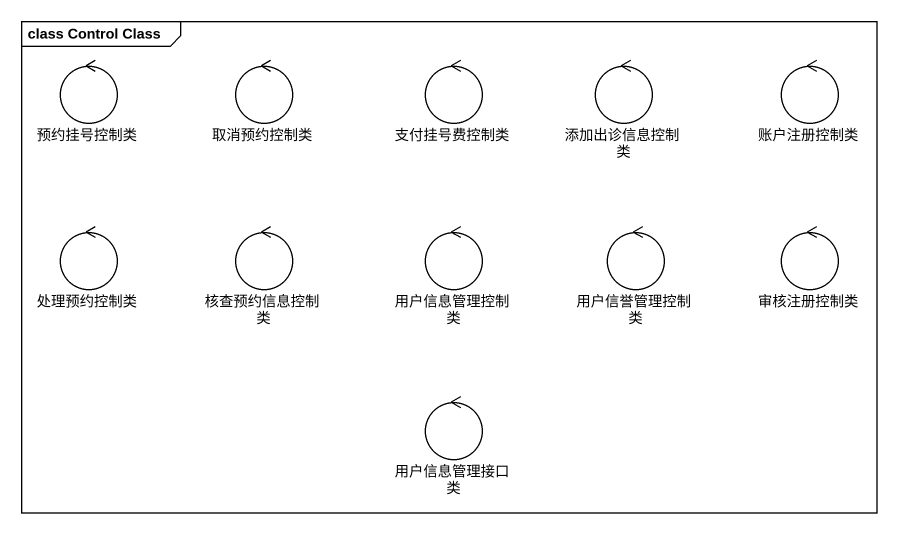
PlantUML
@startuml
mainframe class Control Class
control 预约挂号控制类
control 取消预约控制类
control 支付挂号费控制类
control 添加出诊信息控制类
control 账户注册控制类
control 处理预约控制类
control 核查预约信息控制类
control 用户信息管理控制类
control 用户信誉管理控制类
control 审核注册控制类
control 用户信息管理接口类
@enduml
